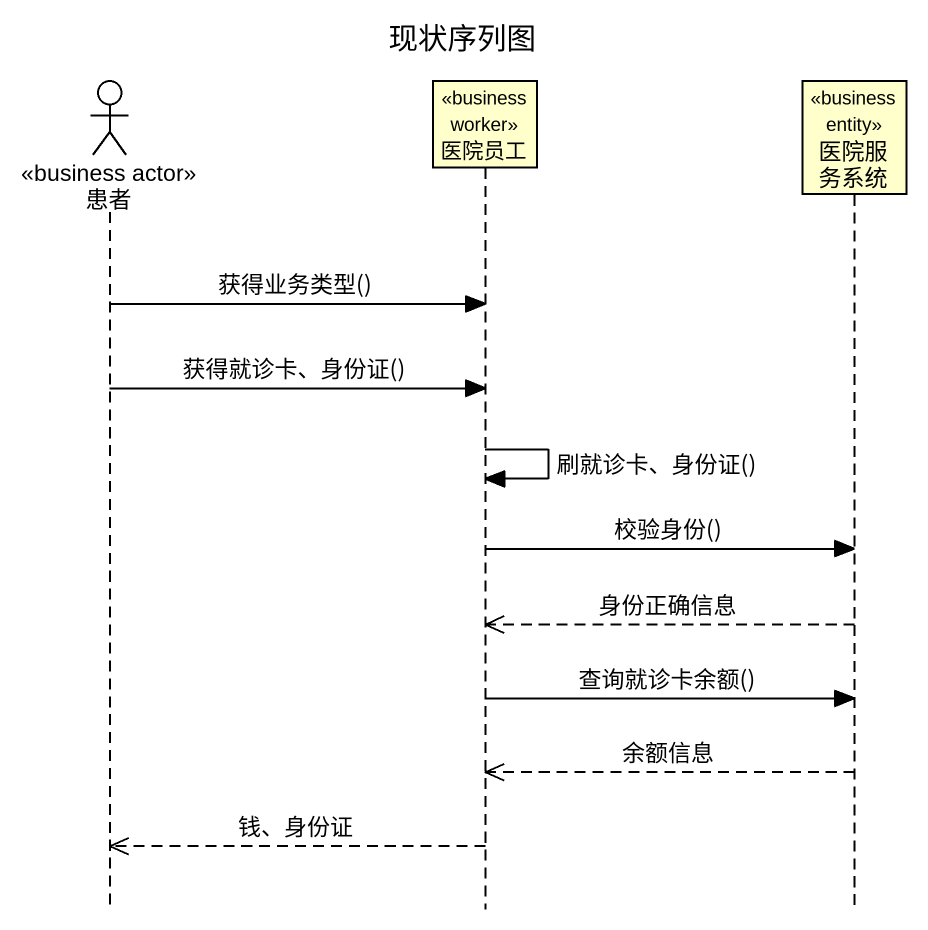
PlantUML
@startuml
title 现状序列图
hide footbox
actor 患者 <<business actor>>
participant 医院员工 <<business worker>>
participant 医院服务系统 <<business entity>>

患者 -> 医院员工 : 获得业务类型()
患者 -> 医院员工 : 获得就诊卡、身份证()
医院员工 -> 医院员工 : 刷就诊卡、身份证()
医院员工 -> 医院服务系统 : 校验身份()
医院服务系统 -->> 医院员工 : 身份正确信息
医院员工 -> 医院服务系统 : 查询就诊卡余额()
医院服务系统 -->> 医院员工 : 余额信息
医院员工 -->> 患者 : 钱、身份证
@enduml
